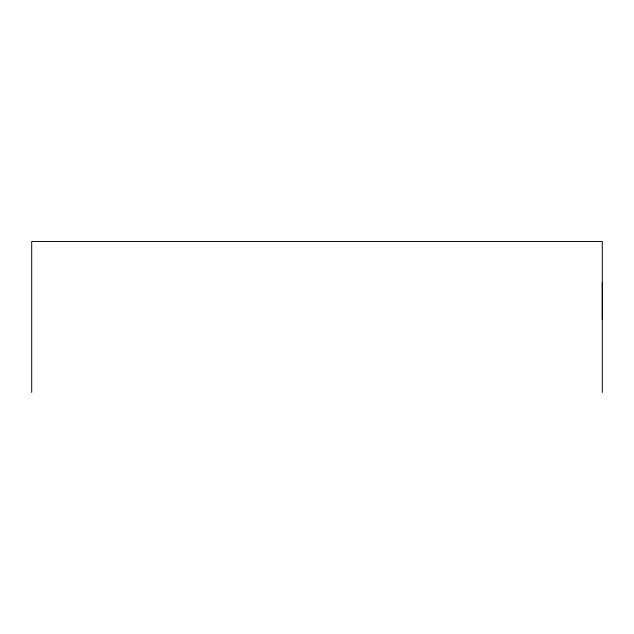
<?xml version="1.0" encoding="UTF-8"?>
<svg xmlns="http://www.w3.org/2000/svg" width="634" height="634" viewBox="0 0 634 634"><rect width="100%" height="100%" fill="white"/><g stroke="black" fill="none" stroke-linecap="round" stroke-linejoin="round"><path stroke-width="0.95" d="M602.3 318.894L602.3 282.645M602.3 392.478L602.3 241.522L31.7 241.522L31.7 392.478"/></g></svg>
